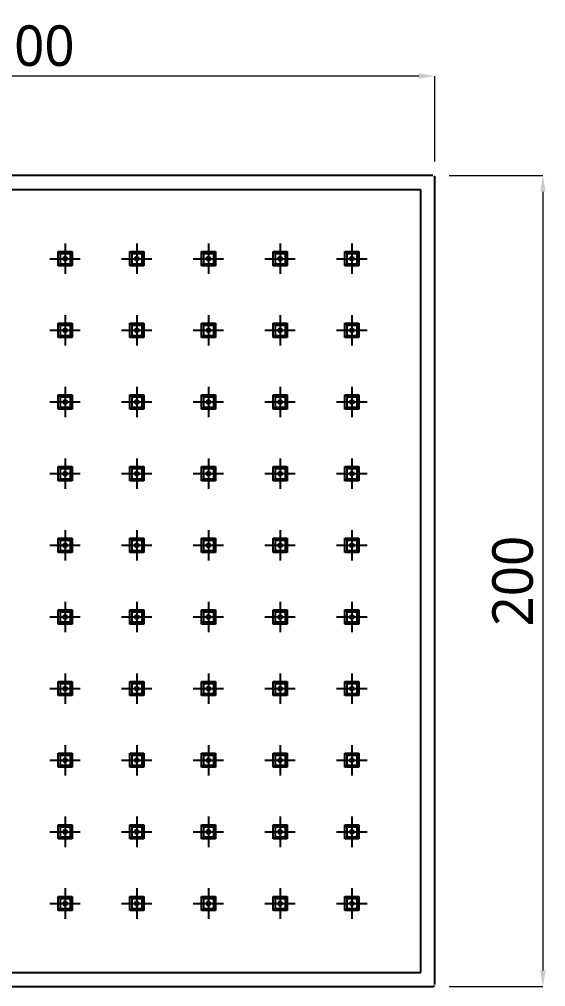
# Model space of a CAD drawing. Extents: x 16296676030 to 16296677124, y -37409617429 to -37409616628.
# Drawn here: x 16296676530.7 to 16296676660.5, y -37409617272 to -37409617033.5 of the extents above; entities that cross this region are included whole.
import ezdxf

# ---------------------------------------------------------------- set-up
doc = ezdxf.new("R2010")
doc.units = 0
doc.header["$LTSCALE"] = 10
doc.header["$MEASUREMENT"] = 0
doc.header["$PDMODE"] = 3
doc.header["$PDSIZE"] = -10
doc.linetypes.add('CENTER', pattern=[2, 1.25, -0.25, 0.25, -0.25])
doc.layers.get('0').update_dxf_attribs({"linetype": 'CONTINUOUS'})
doc.layers.get('DEFPOINTS').update_dxf_attribs({"linetype": 'CONTINUOUS'})
doc.styles.add('Daelim Dimension', font='')
doc.styles.get('Daelim Dimension').set_extended_font_data('NanumGothic')
doc.dimstyles.new('DEFAULT', dxfattribs={"dimscale": 2, "dimtxt": 2, "dimasz": 2, "dimexe": 0, "dimexo": 2, "dimgap": 1, "dimtad": 1, "dimdec": 1, "dimzin": 9, "dimdsep": 46, "dimtxsty": 'Daelim Dimension', "dimcen": 0.5, "dimclrd": 252, "dimclre": 252, "dimclrt": 3, "dimadec": 1, "dimazin": 0, "dimtfac": 1, "dimtdec": 1, "dimtix": 1, "dimtmove": 0, "dimatfit": 3, "dimfxl": 1, "dimtolj": 1, "dimtzin": 1, "dimlwd": 9, "dimlwe": 9, "dimarcsym": 0})

# ---------------------------------------------------------------- blocks, each defined once
blk = doc.blocks.new('*D0')
at = {"color": 5, "lineweight": 9, "transparency": 16777216}
for p, q in [((16296676636.695431, -37409617072.027786), (16296676659.814581, -37409617072.027786)), ((16296676659.814581, -37409617076.027786), (16296676659.814581, -37409617268.027786)), ((16296676636.695431, -37409617272.027786), (16296676659.814581, -37409617272.027786))]:
    blk.add_line(p, q, dxfattribs=at)
at = {"color": 5, "transparency": 16777216}
for points in [[(16296676659.147909, -37409617076.027786), (16296676660.481251, -37409617076.027786), (16296676659.814581, -37409617072.027786)], [(16296676659.147909, -37409617268.027786), (16296676660.481251, -37409617268.027786), (16296676659.814581, -37409617272.027786)]]:
    blk.add_solid(points, dxfattribs=at)
at = {"layer": 'DEFPOINTS', "color": 0, "transparency": 16777216}
for p in [(16296676632.695431, -37409617072.027786), (16296676632.695431, -37409617272.027786), (16296676659.814581, -37409617272.027786)]:
    blk.add_point(p, dxfattribs=at)
at = {"color": 7, "transparency": 16777216, "insert": (16296676652.392559, -37409617172.027786), "char_height": 10, "attachment_point": 5, "rotation": 90, "style": 'Daelim Dimension'}
blk.add_mtext('\\A1;200', dxfattribs=at)
blk = doc.blocks.new('*D1')
at = {"color": 5, "lineweight": 9, "transparency": 16777216}
for p, q in [((16296676433.195431, -37409617068.527786), (16296676433.195431, -37409617047.499329)), ((16296676629.195431, -37409617047.499329), (16296676437.195431, -37409617047.499329)), ((16296676633.195431, -37409617068.527786), (16296676633.195431, -37409617047.499329))]:
    blk.add_line(p, q, dxfattribs=at)
at = {"color": 5, "transparency": 16777216}
for points in [[(16296676437.195431, -37409617046.832657), (16296676437.195431, -37409617048.165993), (16296676433.195431, -37409617047.499329)], [(16296676629.195431, -37409617046.832657), (16296676629.195431, -37409617048.165993), (16296676633.195431, -37409617047.499329)]]:
    blk.add_solid(points, dxfattribs=at)
at = {"layer": 'DEFPOINTS', "color": 0, "transparency": 16777216}
for p in [(16296676433.195431, -37409617047.499329), (16296676433.195431, -37409617072.527786), (16296676633.195431, -37409617072.527786)]:
    blk.add_point(p, dxfattribs=at)
at = {"color": 7, "transparency": 16777216, "insert": (16296676533.195431, -37409617040.077293), "char_height": 10, "attachment_point": 5, "style": 'Daelim Dimension'}
blk.add_mtext('\\A1;200', dxfattribs=at)

msp = doc.modelspace()

# ---------------------------------------------------------------- linework, layer by layer
for p, q in [((16296676632.695431, -37409617072.027786), (16296676433.695431, -37409617072.027786)), ((16296676633.195431, -37409617271.527786), (16296676633.195431, -37409617072.527786)), ((16296676629.695431, -37409617075.527786), (16296676436.695431, -37409617075.527786)), ((16296676629.695431, -37409617268.527786), (16296676629.695431, -37409617075.527786)), ((16296676540.27877, -37409617090.777786), (16296676543.77877, -37409617090.777786)), ((16296676540.27877, -37409617094.277786), (16296676540.27877, -37409617090.777786)), ((16296676540.77877, -37409617091.277786), (16296676540.27877, -37409617090.777786)), ((16296676540.77877, -37409617091.277786), (16296676540.77877, -37409617093.777786)), ((16296676540.77877, -37409617091.277786), (16296676543.27877, -37409617091.277786)), ((16296676543.27877, -37409617091.277786), (16296676543.77877, -37409617090.777786)), ((16296676543.27877, -37409617091.277786), (16296676543.27877, -37409617093.777786)), ((16296676543.77877, -37409617090.777786), (16296676543.77877, -37409617094.277786)), ((16296676557.945431, -37409617090.777786), (16296676561.445431, -37409617090.777786)), ((16296676557.945431, -37409617094.277786), (16296676557.945431, -37409617090.777786)), ((16296676558.445431, -37409617091.277786), (16296676557.945431, -37409617090.777786)), ((16296676558.445431, -37409617091.277786), (16296676558.445431, -37409617093.777786)), ((16296676558.445431, -37409617091.277786), (16296676560.945431, -37409617091.277786)), ((16296676560.945431, -37409617091.277786), (16296676561.445431, -37409617090.777786)), ((16296676560.945431, -37409617091.277786), (16296676560.945431, -37409617093.777786)), ((16296676561.445431, -37409617090.777786), (16296676561.445431, -37409617094.277786)), ((16296676575.612101, -37409617090.777786), (16296676579.112101, -37409617090.777786)), ((16296676575.612101, -37409617094.277786), (16296676575.612101, -37409617090.777786)), ((16296676576.112101, -37409617091.277786), (16296676575.612101, -37409617090.777786)), ((16296676576.112101, -37409617091.277786), (16296676576.112101, -37409617093.777786)), ((16296676576.112101, -37409617091.277786), (16296676578.612101, -37409617091.277786)), ((16296676578.612101, -37409617091.277786), (16296676579.112101, -37409617090.777786)), ((16296676578.612101, -37409617091.277786), (16296676578.612101, -37409617093.777786)), ((16296676579.112101, -37409617090.777786), (16296676579.112101, -37409617094.277786)), ((16296676593.27877, -37409617090.777786), (16296676596.77877, -37409617090.777786)), ((16296676593.27877, -37409617094.277786), (16296676593.27877, -37409617090.777786)), ((16296676593.77877, -37409617091.277786), (16296676593.27877, -37409617090.777786)), ((16296676593.77877, -37409617091.277786), (16296676593.77877, -37409617093.777786)), ((16296676593.77877, -37409617091.277786), (16296676596.27877, -37409617091.277786)), ((16296676596.27877, -37409617091.277786), (16296676596.77877, -37409617090.777786)), ((16296676596.27877, -37409617091.277786), (16296676596.27877, -37409617093.777786)), ((16296676596.77877, -37409617090.777786), (16296676596.77877, -37409617094.277786)), ((16296676610.945431, -37409617090.777786), (16296676614.445431, -37409617090.777786)), ((16296676610.945431, -37409617094.277786), (16296676610.945431, -37409617090.777786)), ((16296676611.445431, -37409617091.277786), (16296676610.945431, -37409617090.777786)), ((16296676611.445431, -37409617091.277786), (16296676611.445431, -37409617093.777786)), ((16296676611.445431, -37409617091.277786), (16296676613.945431, -37409617091.277786)), ((16296676613.945431, -37409617091.277786), (16296676614.445431, -37409617090.777786)), ((16296676613.945431, -37409617091.277786), (16296676613.945431, -37409617093.777786)), ((16296676614.445431, -37409617090.777786), (16296676614.445431, -37409617094.277786)), ((16296676540.77877, -37409617093.777786), (16296676540.27877, -37409617094.277786)), ((16296676543.77877, -37409617094.277786), (16296676540.27877, -37409617094.277786)), ((16296676540.77877, -37409617093.777786), (16296676543.27877, -37409617093.777786)), ((16296676543.27877, -37409617093.777786), (16296676543.77877, -37409617094.277786)), ((16296676558.445431, -37409617093.777786), (16296676557.945431, -37409617094.277786)), ((16296676561.445431, -37409617094.277786), (16296676557.945431, -37409617094.277786)), ((16296676558.445431, -37409617093.777786), (16296676560.945431, -37409617093.777786)), ((16296676560.945431, -37409617093.777786), (16296676561.445431, -37409617094.277786)), ((16296676576.112101, -37409617093.777786), (16296676575.612101, -37409617094.277786)), ((16296676579.112101, -37409617094.277786), (16296676575.612101, -37409617094.277786)), ((16296676576.112101, -37409617093.777786), (16296676578.612101, -37409617093.777786)), ((16296676578.612101, -37409617093.777786), (16296676579.112101, -37409617094.277786)), ((16296676593.77877, -37409617093.777786), (16296676593.27877, -37409617094.277786)), ((16296676596.77877, -37409617094.277786), (16296676593.27877, -37409617094.277786)), ((16296676593.77877, -37409617093.777786), (16296676596.27877, -37409617093.777786)), ((16296676596.27877, -37409617093.777786), (16296676596.77877, -37409617094.277786)), ((16296676611.445431, -37409617093.777786), (16296676610.945431, -37409617094.277786)), ((16296676614.445431, -37409617094.277786), (16296676610.945431, -37409617094.277786)), ((16296676611.445431, -37409617093.777786), (16296676613.945431, -37409617093.777786)), ((16296676613.945431, -37409617093.777786), (16296676614.445431, -37409617094.277786)), ((16296676540.27877, -37409617108.44445), (16296676543.77877, -37409617108.44445)), ((16296676540.27877, -37409617111.94445), (16296676540.27877, -37409617108.44445)), ((16296676540.77877, -37409617108.94445), (16296676540.27877, -37409617108.44445)), ((16296676540.77877, -37409617108.94445), (16296676540.77877, -37409617111.44445)), ((16296676540.77877, -37409617108.94445), (16296676543.27877, -37409617108.94445)), ((16296676543.27877, -37409617108.94445), (16296676543.77877, -37409617108.44445)), ((16296676543.27877, -37409617108.94445), (16296676543.27877, -37409617111.44445)), ((16296676543.77877, -37409617108.44445), (16296676543.77877, -37409617111.94445)), ((16296676557.945431, -37409617108.44445), (16296676561.445431, -37409617108.44445)), ((16296676557.945431, -37409617111.94445), (16296676557.945431, -37409617108.44445)), ((16296676558.445431, -37409617108.94445), (16296676557.945431, -37409617108.44445)), ((16296676558.445431, -37409617108.94445), (16296676558.445431, -37409617111.44445)), ((16296676558.445431, -37409617108.94445), (16296676560.945431, -37409617108.94445)), ((16296676560.945431, -37409617108.94445), (16296676561.445431, -37409617108.44445)), ((16296676560.945431, -37409617108.94445), (16296676560.945431, -37409617111.44445)), ((16296676561.445431, -37409617108.44445), (16296676561.445431, -37409617111.94445)), ((16296676575.612101, -37409617108.44445), (16296676579.112101, -37409617108.44445)), ((16296676575.612101, -37409617111.94445), (16296676575.612101, -37409617108.44445)), ((16296676576.112101, -37409617108.94445), (16296676575.612101, -37409617108.44445)), ((16296676576.112101, -37409617108.94445), (16296676576.112101, -37409617111.44445)), ((16296676576.112101, -37409617108.94445), (16296676578.612101, -37409617108.94445)), ((16296676578.612101, -37409617108.94445), (16296676579.112101, -37409617108.44445)), ((16296676578.612101, -37409617108.94445), (16296676578.612101, -37409617111.44445)), ((16296676579.112101, -37409617108.44445), (16296676579.112101, -37409617111.94445)), ((16296676593.27877, -37409617108.44445), (16296676596.77877, -37409617108.44445)), ((16296676593.27877, -37409617111.94445), (16296676593.27877, -37409617108.44445)), ((16296676593.77877, -37409617108.94445), (16296676593.27877, -37409617108.44445)), ((16296676593.77877, -37409617108.94445), (16296676593.77877, -37409617111.44445)), ((16296676593.77877, -37409617108.94445), (16296676596.27877, -37409617108.94445)), ((16296676596.27877, -37409617108.94445), (16296676596.77877, -37409617108.44445)), ((16296676596.27877, -37409617108.94445), (16296676596.27877, -37409617111.44445)), ((16296676596.77877, -37409617108.44445), (16296676596.77877, -37409617111.94445)), ((16296676610.945431, -37409617108.44445), (16296676614.445431, -37409617108.44445)), ((16296676610.945431, -37409617111.94445), (16296676610.945431, -37409617108.44445)), ((16296676611.445431, -37409617108.94445), (16296676610.945431, -37409617108.44445)), ((16296676611.445431, -37409617108.94445), (16296676611.445431, -37409617111.44445)), ((16296676611.445431, -37409617108.94445), (16296676613.945431, -37409617108.94445)), ((16296676613.945431, -37409617108.94445), (16296676614.445431, -37409617108.44445)), ((16296676613.945431, -37409617108.94445), (16296676613.945431, -37409617111.44445)), ((16296676614.445431, -37409617108.44445), (16296676614.445431, -37409617111.94445)), ((16296676540.77877, -37409617111.44445), (16296676540.27877, -37409617111.94445)), ((16296676543.77877, -37409617111.94445), (16296676540.27877, -37409617111.94445)), ((16296676540.77877, -37409617111.44445), (16296676543.27877, -37409617111.44445)), ((16296676543.27877, -37409617111.44445), (16296676543.77877, -37409617111.94445)), ((16296676558.445431, -37409617111.44445), (16296676557.945431, -37409617111.94445)), ((16296676561.445431, -37409617111.94445), (16296676557.945431, -37409617111.94445)), ((16296676558.445431, -37409617111.44445), (16296676560.945431, -37409617111.44445)), ((16296676560.945431, -37409617111.44445), (16296676561.445431, -37409617111.94445)), ((16296676576.112101, -37409617111.44445), (16296676575.612101, -37409617111.94445)), ((16296676579.112101, -37409617111.94445), (16296676575.612101, -37409617111.94445)), ((16296676576.112101, -37409617111.44445), (16296676578.612101, -37409617111.44445)), ((16296676578.612101, -37409617111.44445), (16296676579.112101, -37409617111.94445)), ((16296676593.77877, -37409617111.44445), (16296676593.27877, -37409617111.94445)), ((16296676596.77877, -37409617111.94445), (16296676593.27877, -37409617111.94445)), ((16296676593.77877, -37409617111.44445), (16296676596.27877, -37409617111.44445)), ((16296676596.27877, -37409617111.44445), (16296676596.77877, -37409617111.94445)), ((16296676611.445431, -37409617111.44445), (16296676610.945431, -37409617111.94445)), ((16296676614.445431, -37409617111.94445), (16296676610.945431, -37409617111.94445)), ((16296676611.445431, -37409617111.44445), (16296676613.945431, -37409617111.44445)), ((16296676613.945431, -37409617111.44445), (16296676614.445431, -37409617111.94445)), ((16296676540.27877, -37409617126.111122), (16296676543.77877, -37409617126.111122)), ((16296676540.27877, -37409617129.611122), (16296676540.27877, -37409617126.111122)), ((16296676540.77877, -37409617126.611122), (16296676540.27877, -37409617126.111122)), ((16296676543.27877, -37409617126.611122), (16296676543.77877, -37409617126.111122)), ((16296676543.77877, -37409617126.111122), (16296676543.77877, -37409617129.611122)), ((16296676557.945431, -37409617126.111122), (16296676561.445431, -37409617126.111122)), ((16296676557.945431, -37409617129.611122), (16296676557.945431, -37409617126.111122)), ((16296676558.445431, -37409617126.611122), (16296676557.945431, -37409617126.111122)), ((16296676560.945431, -37409617126.611122), (16296676561.445431, -37409617126.111122)), ((16296676561.445431, -37409617126.111122), (16296676561.445431, -37409617129.611122)), ((16296676575.612101, -37409617126.111122), (16296676579.112101, -37409617126.111122)), ((16296676575.612101, -37409617129.611122), (16296676575.612101, -37409617126.111122)), ((16296676576.112101, -37409617126.611122), (16296676575.612101, -37409617126.111122)), ((16296676578.612101, -37409617126.611122), (16296676579.112101, -37409617126.111122)), ((16296676579.112101, -37409617126.111122), (16296676579.112101, -37409617129.611122)), ((16296676593.27877, -37409617126.111122), (16296676596.77877, -37409617126.111122)), ((16296676593.27877, -37409617129.611122), (16296676593.27877, -37409617126.111122)), ((16296676593.77877, -37409617126.611122), (16296676593.27877, -37409617126.111122)), ((16296676596.27877, -37409617126.611122), (16296676596.77877, -37409617126.111122)), ((16296676596.77877, -37409617126.111122), (16296676596.77877, -37409617129.611122)), ((16296676610.945431, -37409617126.111122), (16296676614.445431, -37409617126.111122)), ((16296676610.945431, -37409617129.611122), (16296676610.945431, -37409617126.111122)), ((16296676611.445431, -37409617126.611122), (16296676610.945431, -37409617126.111122)), ((16296676613.945431, -37409617126.611122), (16296676614.445431, -37409617126.111122)), ((16296676614.445431, -37409617126.111122), (16296676614.445431, -37409617129.611122)), ((16296676540.77877, -37409617126.611122), (16296676540.77877, -37409617129.111122)), ((16296676540.77877, -37409617126.611122), (16296676543.27877, -37409617126.611122)), ((16296676543.27877, -37409617126.611122), (16296676543.27877, -37409617129.111122)), ((16296676558.445431, -37409617126.611122), (16296676558.445431, -37409617129.111122)), ((16296676558.445431, -37409617126.611122), (16296676560.945431, -37409617126.611122)), ((16296676560.945431, -37409617126.611122), (16296676560.945431, -37409617129.111122)), ((16296676576.112101, -37409617126.611122), (16296676576.112101, -37409617129.111122)), ((16296676576.112101, -37409617126.611122), (16296676578.612101, -37409617126.611122)), ((16296676578.612101, -37409617126.611122), (16296676578.612101, -37409617129.111122)), ((16296676593.77877, -37409617126.611122), (16296676593.77877, -37409617129.111122)), ((16296676593.77877, -37409617126.611122), (16296676596.27877, -37409617126.611122)), ((16296676596.27877, -37409617126.611122), (16296676596.27877, -37409617129.111122)), ((16296676611.445431, -37409617126.611122), (16296676611.445431, -37409617129.111122)), ((16296676611.445431, -37409617126.611122), (16296676613.945431, -37409617126.611122)), ((16296676613.945431, -37409617126.611122), (16296676613.945431, -37409617129.111122)), ((16296676540.77877, -37409617129.111122), (16296676540.27877, -37409617129.611122)), ((16296676543.77877, -37409617129.611122), (16296676540.27877, -37409617129.611122)), ((16296676540.77877, -37409617129.111122), (16296676543.27877, -37409617129.111122)), ((16296676543.27877, -37409617129.111122), (16296676543.77877, -37409617129.611122)), ((16296676558.445431, -37409617129.111122), (16296676557.945431, -37409617129.611122)), ((16296676561.445431, -37409617129.611122), (16296676557.945431, -37409617129.611122)), ((16296676558.445431, -37409617129.111122), (16296676560.945431, -37409617129.111122)), ((16296676560.945431, -37409617129.111122), (16296676561.445431, -37409617129.611122)), ((16296676576.112101, -37409617129.111122), (16296676575.612101, -37409617129.611122)), ((16296676579.112101, -37409617129.611122), (16296676575.612101, -37409617129.611122)), ((16296676576.112101, -37409617129.111122), (16296676578.612101, -37409617129.111122)), ((16296676578.612101, -37409617129.111122), (16296676579.112101, -37409617129.611122)), ((16296676593.77877, -37409617129.111122), (16296676593.27877, -37409617129.611122)), ((16296676596.77877, -37409617129.611122), (16296676593.27877, -37409617129.611122)), ((16296676593.77877, -37409617129.111122), (16296676596.27877, -37409617129.111122)), ((16296676596.27877, -37409617129.111122), (16296676596.77877, -37409617129.611122)), ((16296676611.445431, -37409617129.111122), (16296676610.945431, -37409617129.611122)), ((16296676614.445431, -37409617129.611122), (16296676610.945431, -37409617129.611122)), ((16296676611.445431, -37409617129.111122), (16296676613.945431, -37409617129.111122)), ((16296676613.945431, -37409617129.111122), (16296676614.445431, -37409617129.611122)), ((16296676540.27877, -37409617143.777786), (16296676543.77877, -37409617143.777786)), ((16296676540.27877, -37409617147.277786), (16296676540.27877, -37409617143.777786)), ((16296676540.77877, -37409617144.277786), (16296676540.27877, -37409617143.777786)), ((16296676540.77877, -37409617144.277786), (16296676540.77877, -37409617146.777786)), ((16296676540.77877, -37409617144.277786), (16296676543.27877, -37409617144.277786)), ((16296676543.27877, -37409617144.277786), (16296676543.77877, -37409617143.777786)), ((16296676543.27877, -37409617144.277786), (16296676543.27877, -37409617146.777786)), ((16296676543.77877, -37409617143.777786), (16296676543.77877, -37409617147.277786)), ((16296676557.945431, -37409617143.777786), (16296676561.445431, -37409617143.777786)), ((16296676557.945431, -37409617147.277786), (16296676557.945431, -37409617143.777786)), ((16296676558.445431, -37409617144.277786), (16296676557.945431, -37409617143.777786)), ((16296676558.445431, -37409617144.277786), (16296676558.445431, -37409617146.777786)), ((16296676558.445431, -37409617144.277786), (16296676560.945431, -37409617144.277786)), ((16296676560.945431, -37409617144.277786), (16296676561.445431, -37409617143.777786)), ((16296676560.945431, -37409617144.277786), (16296676560.945431, -37409617146.777786)), ((16296676561.445431, -37409617143.777786), (16296676561.445431, -37409617147.277786)), ((16296676575.612101, -37409617143.777786), (16296676579.112101, -37409617143.777786)), ((16296676575.612101, -37409617147.277786), (16296676575.612101, -37409617143.777786)), ((16296676576.112101, -37409617144.277786), (16296676575.612101, -37409617143.777786)), ((16296676576.112101, -37409617144.277786), (16296676576.112101, -37409617146.777786)), ((16296676576.112101, -37409617144.277786), (16296676578.612101, -37409617144.277786)), ((16296676578.612101, -37409617144.277786), (16296676579.112101, -37409617143.777786)), ((16296676578.612101, -37409617144.277786), (16296676578.612101, -37409617146.777786)), ((16296676579.112101, -37409617143.777786), (16296676579.112101, -37409617147.277786)), ((16296676593.27877, -37409617143.777786), (16296676596.77877, -37409617143.777786)), ((16296676593.27877, -37409617147.277786), (16296676593.27877, -37409617143.777786)), ((16296676593.77877, -37409617144.277786), (16296676593.27877, -37409617143.777786)), ((16296676593.77877, -37409617144.277786), (16296676593.77877, -37409617146.777786)), ((16296676593.77877, -37409617144.277786), (16296676596.27877, -37409617144.277786)), ((16296676596.27877, -37409617144.277786), (16296676596.77877, -37409617143.777786)), ((16296676596.27877, -37409617144.277786), (16296676596.27877, -37409617146.777786)), ((16296676596.77877, -37409617143.777786), (16296676596.77877, -37409617147.277786)), ((16296676610.945431, -37409617143.777786), (16296676614.445431, -37409617143.777786)), ((16296676610.945431, -37409617147.277786), (16296676610.945431, -37409617143.777786)), ((16296676611.445431, -37409617144.277786), (16296676610.945431, -37409617143.777786)), ((16296676611.445431, -37409617144.277786), (16296676611.445431, -37409617146.777786)), ((16296676611.445431, -37409617144.277786), (16296676613.945431, -37409617144.277786)), ((16296676613.945431, -37409617144.277786), (16296676614.445431, -37409617143.777786)), ((16296676613.945431, -37409617144.277786), (16296676613.945431, -37409617146.777786)), ((16296676614.445431, -37409617143.777786), (16296676614.445431, -37409617147.277786)), ((16296676540.77877, -37409617146.777786), (16296676540.27877, -37409617147.277786)), ((16296676543.77877, -37409617147.277786), (16296676540.27877, -37409617147.277786)), ((16296676540.77877, -37409617146.777786), (16296676543.27877, -37409617146.777786)), ((16296676543.27877, -37409617146.777786), (16296676543.77877, -37409617147.277786)), ((16296676558.445431, -37409617146.777786), (16296676557.945431, -37409617147.277786)), ((16296676561.445431, -37409617147.277786), (16296676557.945431, -37409617147.277786)), ((16296676558.445431, -37409617146.777786), (16296676560.945431, -37409617146.777786)), ((16296676560.945431, -37409617146.777786), (16296676561.445431, -37409617147.277786)), ((16296676576.112101, -37409617146.777786), (16296676575.612101, -37409617147.277786)), ((16296676579.112101, -37409617147.277786), (16296676575.612101, -37409617147.277786)), ((16296676576.112101, -37409617146.777786), (16296676578.612101, -37409617146.777786)), ((16296676578.612101, -37409617146.777786), (16296676579.112101, -37409617147.277786)), ((16296676593.77877, -37409617146.777786), (16296676593.27877, -37409617147.277786)), ((16296676596.77877, -37409617147.277786), (16296676593.27877, -37409617147.277786)), ((16296676593.77877, -37409617146.777786), (16296676596.27877, -37409617146.777786)), ((16296676596.27877, -37409617146.777786), (16296676596.77877, -37409617147.277786)), ((16296676611.445431, -37409617146.777786), (16296676610.945431, -37409617147.277786)), ((16296676614.445431, -37409617147.277786), (16296676610.945431, -37409617147.277786)), ((16296676611.445431, -37409617146.777786), (16296676613.945431, -37409617146.777786)), ((16296676613.945431, -37409617146.777786), (16296676614.445431, -37409617147.277786)), ((16296676540.27877, -37409617161.44445), (16296676543.77877, -37409617161.44445)), ((16296676540.27877, -37409617164.94445), (16296676540.27877, -37409617161.44445)), ((16296676540.77877, -37409617161.94445), (16296676540.27877, -37409617161.44445)), ((16296676540.77877, -37409617161.94445), (16296676540.77877, -37409617164.44445)), ((16296676540.77877, -37409617161.94445), (16296676543.27877, -37409617161.94445)), ((16296676543.27877, -37409617161.94445), (16296676543.77877, -37409617161.44445)), ((16296676543.27877, -37409617161.94445), (16296676543.27877, -37409617164.44445)), ((16296676543.77877, -37409617161.44445), (16296676543.77877, -37409617164.94445)), ((16296676557.945431, -37409617161.44445), (16296676561.445431, -37409617161.44445)), ((16296676557.945431, -37409617164.94445), (16296676557.945431, -37409617161.44445)), ((16296676558.445431, -37409617161.94445), (16296676557.945431, -37409617161.44445)), ((16296676558.445431, -37409617161.94445), (16296676558.445431, -37409617164.44445)), ((16296676558.445431, -37409617161.94445), (16296676560.945431, -37409617161.94445)), ((16296676560.945431, -37409617161.94445), (16296676561.445431, -37409617161.44445)), ((16296676560.945431, -37409617161.94445), (16296676560.945431, -37409617164.44445)), ((16296676561.445431, -37409617161.44445), (16296676561.445431, -37409617164.94445)), ((16296676575.612101, -37409617161.44445), (16296676579.112101, -37409617161.44445)), ((16296676575.612101, -37409617164.94445), (16296676575.612101, -37409617161.44445)), ((16296676576.112101, -37409617161.94445), (16296676575.612101, -37409617161.44445)), ((16296676576.112101, -37409617161.94445), (16296676576.112101, -37409617164.44445)), ((16296676576.112101, -37409617161.94445), (16296676578.612101, -37409617161.94445)), ((16296676578.612101, -37409617161.94445), (16296676579.112101, -37409617161.44445)), ((16296676578.612101, -37409617161.94445), (16296676578.612101, -37409617164.44445)), ((16296676579.112101, -37409617161.44445), (16296676579.112101, -37409617164.94445)), ((16296676593.27877, -37409617161.44445), (16296676596.77877, -37409617161.44445)), ((16296676593.27877, -37409617164.94445), (16296676593.27877, -37409617161.44445)), ((16296676593.77877, -37409617161.94445), (16296676593.27877, -37409617161.44445)), ((16296676593.77877, -37409617161.94445), (16296676593.77877, -37409617164.44445)), ((16296676593.77877, -37409617161.94445), (16296676596.27877, -37409617161.94445)), ((16296676596.27877, -37409617161.94445), (16296676596.77877, -37409617161.44445)), ((16296676596.27877, -37409617161.94445), (16296676596.27877, -37409617164.44445)), ((16296676596.77877, -37409617161.44445), (16296676596.77877, -37409617164.94445)), ((16296676610.945431, -37409617161.44445), (16296676614.445431, -37409617161.44445)), ((16296676610.945431, -37409617164.94445), (16296676610.945431, -37409617161.44445)), ((16296676611.445431, -37409617161.94445), (16296676610.945431, -37409617161.44445)), ((16296676611.445431, -37409617161.94445), (16296676611.445431, -37409617164.44445)), ((16296676611.445431, -37409617161.94445), (16296676613.945431, -37409617161.94445)), ((16296676613.945431, -37409617161.94445), (16296676614.445431, -37409617161.44445)), ((16296676613.945431, -37409617161.94445), (16296676613.945431, -37409617164.44445)), ((16296676614.445431, -37409617161.44445), (16296676614.445431, -37409617164.94445)), ((16296676540.77877, -37409617164.44445), (16296676540.27877, -37409617164.94445)), ((16296676540.77877, -37409617164.44445), (16296676543.27877, -37409617164.44445)), ((16296676543.27877, -37409617164.44445), (16296676543.77877, -37409617164.94445)), ((16296676558.445431, -37409617164.44445), (16296676557.945431, -37409617164.94445)), ((16296676558.445431, -37409617164.44445), (16296676560.945431, -37409617164.44445)), ((16296676560.945431, -37409617164.44445), (16296676561.445431, -37409617164.94445)), ((16296676576.112101, -37409617164.44445), (16296676575.612101, -37409617164.94445)), ((16296676576.112101, -37409617164.44445), (16296676578.612101, -37409617164.44445)), ((16296676578.612101, -37409617164.44445), (16296676579.112101, -37409617164.94445)), ((16296676593.77877, -37409617164.44445), (16296676593.27877, -37409617164.94445)), ((16296676593.77877, -37409617164.44445), (16296676596.27877, -37409617164.44445)), ((16296676596.27877, -37409617164.44445), (16296676596.77877, -37409617164.94445)), ((16296676611.445431, -37409617164.44445), (16296676610.945431, -37409617164.94445)), ((16296676611.445431, -37409617164.44445), (16296676613.945431, -37409617164.44445)), ((16296676613.945431, -37409617164.44445), (16296676614.445431, -37409617164.94445)), ((16296676543.77877, -37409617164.94445), (16296676540.27877, -37409617164.94445)), ((16296676561.445431, -37409617164.94445), (16296676557.945431, -37409617164.94445)), ((16296676579.112101, -37409617164.94445), (16296676575.612101, -37409617164.94445)), ((16296676596.77877, -37409617164.94445), (16296676593.27877, -37409617164.94445)), ((16296676614.445431, -37409617164.94445), (16296676610.945431, -37409617164.94445)), ((16296676540.27877, -37409617179.111122), (16296676543.77877, -37409617179.111122)), ((16296676540.27877, -37409617182.611122), (16296676540.27877, -37409617179.111122)), ((16296676540.77877, -37409617179.611122), (16296676540.27877, -37409617179.111122)), ((16296676540.77877, -37409617179.611122), (16296676540.77877, -37409617182.111122)), ((16296676540.77877, -37409617179.611122), (16296676543.27877, -37409617179.611122)), ((16296676543.27877, -37409617179.611122), (16296676543.77877, -37409617179.111122)), ((16296676543.27877, -37409617179.611122), (16296676543.27877, -37409617182.111122)), ((16296676543.77877, -37409617179.111122), (16296676543.77877, -37409617182.611122)), ((16296676557.945431, -37409617179.111122), (16296676561.445431, -37409617179.111122)), ((16296676557.945431, -37409617182.611122), (16296676557.945431, -37409617179.111122)), ((16296676558.445431, -37409617179.611122), (16296676557.945431, -37409617179.111122)), ((16296676558.445431, -37409617179.611122), (16296676558.445431, -37409617182.111122)), ((16296676558.445431, -37409617179.611122), (16296676560.945431, -37409617179.611122)), ((16296676560.945431, -37409617179.611122), (16296676561.445431, -37409617179.111122)), ((16296676560.945431, -37409617179.611122), (16296676560.945431, -37409617182.111122)), ((16296676561.445431, -37409617179.111122), (16296676561.445431, -37409617182.611122)), ((16296676575.612101, -37409617179.111122), (16296676579.112101, -37409617179.111122)), ((16296676575.612101, -37409617182.611122), (16296676575.612101, -37409617179.111122)), ((16296676576.112101, -37409617179.611122), (16296676575.612101, -37409617179.111122)), ((16296676576.112101, -37409617179.611122), (16296676576.112101, -37409617182.111122)), ((16296676576.112101, -37409617179.611122), (16296676578.612101, -37409617179.611122)), ((16296676578.612101, -37409617179.611122), (16296676579.112101, -37409617179.111122)), ((16296676578.612101, -37409617179.611122), (16296676578.612101, -37409617182.111122)), ((16296676579.112101, -37409617179.111122), (16296676579.112101, -37409617182.611122)), ((16296676593.27877, -37409617179.111122), (16296676596.77877, -37409617179.111122)), ((16296676593.27877, -37409617182.611122), (16296676593.27877, -37409617179.111122)), ((16296676593.77877, -37409617179.611122), (16296676593.27877, -37409617179.111122)), ((16296676593.77877, -37409617179.611122), (16296676593.77877, -37409617182.111122)), ((16296676593.77877, -37409617179.611122), (16296676596.27877, -37409617179.611122)), ((16296676596.27877, -37409617179.611122), (16296676596.77877, -37409617179.111122)), ((16296676596.27877, -37409617179.611122), (16296676596.27877, -37409617182.111122)), ((16296676596.77877, -37409617179.111122), (16296676596.77877, -37409617182.611122)), ((16296676610.945431, -37409617179.111122), (16296676614.445431, -37409617179.111122)), ((16296676610.945431, -37409617182.611122), (16296676610.945431, -37409617179.111122)), ((16296676611.445431, -37409617179.611122), (16296676610.945431, -37409617179.111122)), ((16296676611.445431, -37409617179.611122), (16296676611.445431, -37409617182.111122)), ((16296676611.445431, -37409617179.611122), (16296676613.945431, -37409617179.611122)), ((16296676613.945431, -37409617179.611122), (16296676614.445431, -37409617179.111122)), ((16296676613.945431, -37409617179.611122), (16296676613.945431, -37409617182.111122)), ((16296676614.445431, -37409617179.111122), (16296676614.445431, -37409617182.611122)), ((16296676540.77877, -37409617182.111122), (16296676540.27877, -37409617182.611122)), ((16296676543.77877, -37409617182.611122), (16296676540.27877, -37409617182.611122)), ((16296676540.77877, -37409617182.111122), (16296676543.27877, -37409617182.111122)), ((16296676543.27877, -37409617182.111122), (16296676543.77877, -37409617182.611122)), ((16296676558.445431, -37409617182.111122), (16296676557.945431, -37409617182.611122)), ((16296676561.445431, -37409617182.611122), (16296676557.945431, -37409617182.611122)), ((16296676558.445431, -37409617182.111122), (16296676560.945431, -37409617182.111122)), ((16296676560.945431, -37409617182.111122), (16296676561.445431, -37409617182.611122)), ((16296676576.112101, -37409617182.111122), (16296676575.612101, -37409617182.611122)), ((16296676579.112101, -37409617182.611122), (16296676575.612101, -37409617182.611122)), ((16296676576.112101, -37409617182.111122), (16296676578.612101, -37409617182.111122)), ((16296676578.612101, -37409617182.111122), (16296676579.112101, -37409617182.611122)), ((16296676593.77877, -37409617182.111122), (16296676593.27877, -37409617182.611122)), ((16296676596.77877, -37409617182.611122), (16296676593.27877, -37409617182.611122)), ((16296676593.77877, -37409617182.111122), (16296676596.27877, -37409617182.111122)), ((16296676596.27877, -37409617182.111122), (16296676596.77877, -37409617182.611122)), ((16296676611.445431, -37409617182.111122), (16296676610.945431, -37409617182.611122)), ((16296676614.445431, -37409617182.611122), (16296676610.945431, -37409617182.611122)), ((16296676611.445431, -37409617182.111122), (16296676613.945431, -37409617182.111122)), ((16296676613.945431, -37409617182.111122), (16296676614.445431, -37409617182.611122)), ((16296676540.27877, -37409617196.777786), (16296676543.77877, -37409617196.777786)), ((16296676540.27877, -37409617200.277786), (16296676540.27877, -37409617196.777786)), ((16296676540.77877, -37409617197.277786), (16296676540.27877, -37409617196.777786)), ((16296676540.77877, -37409617197.277786), (16296676540.77877, -37409617199.777786)), ((16296676540.77877, -37409617197.277786), (16296676543.27877, -37409617197.277786)), ((16296676543.27877, -37409617197.277786), (16296676543.77877, -37409617196.777786)), ((16296676543.27877, -37409617197.277786), (16296676543.27877, -37409617199.777786)), ((16296676543.77877, -37409617196.777786), (16296676543.77877, -37409617200.277786)), ((16296676557.945431, -37409617196.777786), (16296676561.445431, -37409617196.777786)), ((16296676557.945431, -37409617200.277786), (16296676557.945431, -37409617196.777786)), ((16296676558.445431, -37409617197.277786), (16296676557.945431, -37409617196.777786)), ((16296676558.445431, -37409617197.277786), (16296676558.445431, -37409617199.777786)), ((16296676558.445431, -37409617197.277786), (16296676560.945431, -37409617197.277786)), ((16296676560.945431, -37409617197.277786), (16296676561.445431, -37409617196.777786)), ((16296676560.945431, -37409617197.277786), (16296676560.945431, -37409617199.777786)), ((16296676561.445431, -37409617196.777786), (16296676561.445431, -37409617200.277786)), ((16296676575.612101, -37409617196.777786), (16296676579.112101, -37409617196.777786)), ((16296676575.612101, -37409617200.277786), (16296676575.612101, -37409617196.777786)), ((16296676576.112101, -37409617197.277786), (16296676575.612101, -37409617196.777786)), ((16296676576.112101, -37409617197.277786), (16296676576.112101, -37409617199.777786)), ((16296676576.112101, -37409617197.277786), (16296676578.612101, -37409617197.277786)), ((16296676578.612101, -37409617197.277786), (16296676579.112101, -37409617196.777786)), ((16296676578.612101, -37409617197.277786), (16296676578.612101, -37409617199.777786)), ((16296676579.112101, -37409617196.777786), (16296676579.112101, -37409617200.277786)), ((16296676593.27877, -37409617196.777786), (16296676596.77877, -37409617196.777786)), ((16296676593.27877, -37409617200.277786), (16296676593.27877, -37409617196.777786)), ((16296676593.77877, -37409617197.277786), (16296676593.27877, -37409617196.777786)), ((16296676593.77877, -37409617197.277786), (16296676593.77877, -37409617199.777786)), ((16296676593.77877, -37409617197.277786), (16296676596.27877, -37409617197.277786)), ((16296676596.27877, -37409617197.277786), (16296676596.77877, -37409617196.777786)), ((16296676596.27877, -37409617197.277786), (16296676596.27877, -37409617199.777786)), ((16296676596.77877, -37409617196.777786), (16296676596.77877, -37409617200.277786)), ((16296676610.945431, -37409617196.777786), (16296676614.445431, -37409617196.777786)), ((16296676610.945431, -37409617200.277786), (16296676610.945431, -37409617196.777786)), ((16296676611.445431, -37409617197.277786), (16296676610.945431, -37409617196.777786)), ((16296676611.445431, -37409617197.277786), (16296676611.445431, -37409617199.777786)), ((16296676611.445431, -37409617197.277786), (16296676613.945431, -37409617197.277786)), ((16296676613.945431, -37409617197.277786), (16296676614.445431, -37409617196.777786)), ((16296676613.945431, -37409617197.277786), (16296676613.945431, -37409617199.777786)), ((16296676614.445431, -37409617196.777786), (16296676614.445431, -37409617200.277786)), ((16296676540.77877, -37409617199.777786), (16296676540.27877, -37409617200.277786)), ((16296676543.77877, -37409617200.277786), (16296676540.27877, -37409617200.277786)), ((16296676540.77877, -37409617199.777786), (16296676543.27877, -37409617199.777786)), ((16296676543.27877, -37409617199.777786), (16296676543.77877, -37409617200.277786)), ((16296676558.445431, -37409617199.777786), (16296676557.945431, -37409617200.277786)), ((16296676561.445431, -37409617200.277786), (16296676557.945431, -37409617200.277786)), ((16296676558.445431, -37409617199.777786), (16296676560.945431, -37409617199.777786)), ((16296676560.945431, -37409617199.777786), (16296676561.445431, -37409617200.277786)), ((16296676576.112101, -37409617199.777786), (16296676575.612101, -37409617200.277786)), ((16296676579.112101, -37409617200.277786), (16296676575.612101, -37409617200.277786)), ((16296676576.112101, -37409617199.777786), (16296676578.612101, -37409617199.777786)), ((16296676578.612101, -37409617199.777786), (16296676579.112101, -37409617200.277786)), ((16296676593.77877, -37409617199.777786), (16296676593.27877, -37409617200.277786)), ((16296676596.77877, -37409617200.277786), (16296676593.27877, -37409617200.277786)), ((16296676593.77877, -37409617199.777786), (16296676596.27877, -37409617199.777786)), ((16296676596.27877, -37409617199.777786), (16296676596.77877, -37409617200.277786)), ((16296676611.445431, -37409617199.777786), (16296676610.945431, -37409617200.277786)), ((16296676614.445431, -37409617200.277786), (16296676610.945431, -37409617200.277786)), ((16296676611.445431, -37409617199.777786), (16296676613.945431, -37409617199.777786)), ((16296676613.945431, -37409617199.777786), (16296676614.445431, -37409617200.277786)), ((16296676540.27877, -37409617214.44445), (16296676543.77877, -37409617214.44445)), ((16296676540.27877, -37409617217.94445), (16296676540.27877, -37409617214.44445)), ((16296676540.77877, -37409617214.94445), (16296676540.27877, -37409617214.44445)), ((16296676543.27877, -37409617214.94445), (16296676543.77877, -37409617214.44445)), ((16296676543.77877, -37409617214.44445), (16296676543.77877, -37409617217.94445)), ((16296676557.945431, -37409617214.44445), (16296676561.445431, -37409617214.44445)), ((16296676557.945431, -37409617217.94445), (16296676557.945431, -37409617214.44445)), ((16296676558.445431, -37409617214.94445), (16296676557.945431, -37409617214.44445)), ((16296676560.945431, -37409617214.94445), (16296676561.445431, -37409617214.44445)), ((16296676561.445431, -37409617214.44445), (16296676561.445431, -37409617217.94445)), ((16296676575.612101, -37409617214.44445), (16296676579.112101, -37409617214.44445)), ((16296676575.612101, -37409617217.94445), (16296676575.612101, -37409617214.44445)), ((16296676576.112101, -37409617214.94445), (16296676575.612101, -37409617214.44445)), ((16296676578.612101, -37409617214.94445), (16296676579.112101, -37409617214.44445)), ((16296676579.112101, -37409617214.44445), (16296676579.112101, -37409617217.94445)), ((16296676593.27877, -37409617214.44445), (16296676596.77877, -37409617214.44445)), ((16296676593.27877, -37409617217.94445), (16296676593.27877, -37409617214.44445)), ((16296676593.77877, -37409617214.94445), (16296676593.27877, -37409617214.44445)), ((16296676596.27877, -37409617214.94445), (16296676596.77877, -37409617214.44445)), ((16296676596.77877, -37409617214.44445), (16296676596.77877, -37409617217.94445)), ((16296676610.945431, -37409617214.44445), (16296676614.445431, -37409617214.44445)), ((16296676610.945431, -37409617217.94445), (16296676610.945431, -37409617214.44445)), ((16296676611.445431, -37409617214.94445), (16296676610.945431, -37409617214.44445)), ((16296676613.945431, -37409617214.94445), (16296676614.445431, -37409617214.44445)), ((16296676614.445431, -37409617214.44445), (16296676614.445431, -37409617217.94445)), ((16296676540.77877, -37409617214.94445), (16296676540.77877, -37409617217.44445)), ((16296676540.77877, -37409617214.94445), (16296676543.27877, -37409617214.94445)), ((16296676543.27877, -37409617214.94445), (16296676543.27877, -37409617217.44445)), ((16296676558.445431, -37409617214.94445), (16296676558.445431, -37409617217.44445)), ((16296676558.445431, -37409617214.94445), (16296676560.945431, -37409617214.94445)), ((16296676560.945431, -37409617214.94445), (16296676560.945431, -37409617217.44445)), ((16296676576.112101, -37409617214.94445), (16296676576.112101, -37409617217.44445)), ((16296676576.112101, -37409617214.94445), (16296676578.612101, -37409617214.94445)), ((16296676578.612101, -37409617214.94445), (16296676578.612101, -37409617217.44445)), ((16296676593.77877, -37409617214.94445), (16296676593.77877, -37409617217.44445)), ((16296676593.77877, -37409617214.94445), (16296676596.27877, -37409617214.94445)), ((16296676596.27877, -37409617214.94445), (16296676596.27877, -37409617217.44445)), ((16296676611.445431, -37409617214.94445), (16296676611.445431, -37409617217.44445)), ((16296676611.445431, -37409617214.94445), (16296676613.945431, -37409617214.94445)), ((16296676613.945431, -37409617214.94445), (16296676613.945431, -37409617217.44445)), ((16296676540.77877, -37409617217.44445), (16296676540.27877, -37409617217.94445)), ((16296676543.77877, -37409617217.94445), (16296676540.27877, -37409617217.94445)), ((16296676540.77877, -37409617217.44445), (16296676543.27877, -37409617217.44445)), ((16296676543.27877, -37409617217.44445), (16296676543.77877, -37409617217.94445)), ((16296676558.445431, -37409617217.44445), (16296676557.945431, -37409617217.94445)), ((16296676561.445431, -37409617217.94445), (16296676557.945431, -37409617217.94445)), ((16296676558.445431, -37409617217.44445), (16296676560.945431, -37409617217.44445)), ((16296676560.945431, -37409617217.44445), (16296676561.445431, -37409617217.94445)), ((16296676576.112101, -37409617217.44445), (16296676575.612101, -37409617217.94445)), ((16296676579.112101, -37409617217.94445), (16296676575.612101, -37409617217.94445)), ((16296676576.112101, -37409617217.44445), (16296676578.612101, -37409617217.44445)), ((16296676578.612101, -37409617217.44445), (16296676579.112101, -37409617217.94445)), ((16296676593.77877, -37409617217.44445), (16296676593.27877, -37409617217.94445)), ((16296676596.77877, -37409617217.94445), (16296676593.27877, -37409617217.94445)), ((16296676593.77877, -37409617217.44445), (16296676596.27877, -37409617217.44445)), ((16296676596.27877, -37409617217.44445), (16296676596.77877, -37409617217.94445)), ((16296676611.445431, -37409617217.44445), (16296676610.945431, -37409617217.94445)), ((16296676614.445431, -37409617217.94445), (16296676610.945431, -37409617217.94445)), ((16296676611.445431, -37409617217.44445), (16296676613.945431, -37409617217.44445)), ((16296676613.945431, -37409617217.44445), (16296676614.445431, -37409617217.94445)), ((16296676540.27877, -37409617232.111122), (16296676543.77877, -37409617232.111122)), ((16296676540.27877, -37409617235.611122), (16296676540.27877, -37409617232.111122)), ((16296676540.77877, -37409617232.611122), (16296676540.27877, -37409617232.111122)), ((16296676540.77877, -37409617232.611122), (16296676540.77877, -37409617235.111122)), ((16296676540.77877, -37409617232.611122), (16296676543.27877, -37409617232.611122)), ((16296676543.27877, -37409617232.611122), (16296676543.77877, -37409617232.111122)), ((16296676543.27877, -37409617232.611122), (16296676543.27877, -37409617235.111122)), ((16296676543.77877, -37409617232.111122), (16296676543.77877, -37409617235.611122)), ((16296676557.945431, -37409617232.111122), (16296676561.445431, -37409617232.111122)), ((16296676557.945431, -37409617235.611122), (16296676557.945431, -37409617232.111122)), ((16296676558.445431, -37409617232.611122), (16296676557.945431, -37409617232.111122)), ((16296676558.445431, -37409617232.611122), (16296676558.445431, -37409617235.111122)), ((16296676558.445431, -37409617232.611122), (16296676560.945431, -37409617232.611122)), ((16296676560.945431, -37409617232.611122), (16296676561.445431, -37409617232.111122)), ((16296676560.945431, -37409617232.611122), (16296676560.945431, -37409617235.111122)), ((16296676561.445431, -37409617232.111122), (16296676561.445431, -37409617235.611122)), ((16296676575.612101, -37409617232.111122), (16296676579.112101, -37409617232.111122)), ((16296676575.612101, -37409617235.611122), (16296676575.612101, -37409617232.111122)), ((16296676576.112101, -37409617232.611122), (16296676575.612101, -37409617232.111122)), ((16296676576.112101, -37409617232.611122), (16296676576.112101, -37409617235.111122)), ((16296676576.112101, -37409617232.611122), (16296676578.612101, -37409617232.611122)), ((16296676578.612101, -37409617232.611122), (16296676579.112101, -37409617232.111122)), ((16296676578.612101, -37409617232.611122), (16296676578.612101, -37409617235.111122)), ((16296676579.112101, -37409617232.111122), (16296676579.112101, -37409617235.611122)), ((16296676593.27877, -37409617232.111122), (16296676596.77877, -37409617232.111122)), ((16296676593.27877, -37409617235.611122), (16296676593.27877, -37409617232.111122)), ((16296676593.77877, -37409617232.611122), (16296676593.27877, -37409617232.111122)), ((16296676593.77877, -37409617232.611122), (16296676593.77877, -37409617235.111122)), ((16296676593.77877, -37409617232.611122), (16296676596.27877, -37409617232.611122)), ((16296676596.27877, -37409617232.611122), (16296676596.77877, -37409617232.111122)), ((16296676596.27877, -37409617232.611122), (16296676596.27877, -37409617235.111122)), ((16296676596.77877, -37409617232.111122), (16296676596.77877, -37409617235.611122)), ((16296676610.945431, -37409617232.111122), (16296676614.445431, -37409617232.111122)), ((16296676610.945431, -37409617235.611122), (16296676610.945431, -37409617232.111122)), ((16296676611.445431, -37409617232.611122), (16296676610.945431, -37409617232.111122)), ((16296676611.445431, -37409617232.611122), (16296676611.445431, -37409617235.111122)), ((16296676611.445431, -37409617232.611122), (16296676613.945431, -37409617232.611122)), ((16296676613.945431, -37409617232.611122), (16296676614.445431, -37409617232.111122)), ((16296676613.945431, -37409617232.611122), (16296676613.945431, -37409617235.111122)), ((16296676614.445431, -37409617232.111122), (16296676614.445431, -37409617235.611122)), ((16296676540.77877, -37409617235.111122), (16296676540.27877, -37409617235.611122)), ((16296676543.77877, -37409617235.611122), (16296676540.27877, -37409617235.611122)), ((16296676540.77877, -37409617235.111122), (16296676543.27877, -37409617235.111122)), ((16296676543.27877, -37409617235.111122), (16296676543.77877, -37409617235.611122)), ((16296676558.445431, -37409617235.111122), (16296676557.945431, -37409617235.611122)), ((16296676561.445431, -37409617235.611122), (16296676557.945431, -37409617235.611122)), ((16296676558.445431, -37409617235.111122), (16296676560.945431, -37409617235.111122)), ((16296676560.945431, -37409617235.111122), (16296676561.445431, -37409617235.611122)), ((16296676576.112101, -37409617235.111122), (16296676575.612101, -37409617235.611122)), ((16296676579.112101, -37409617235.611122), (16296676575.612101, -37409617235.611122)), ((16296676576.112101, -37409617235.111122), (16296676578.612101, -37409617235.111122)), ((16296676578.612101, -37409617235.111122), (16296676579.112101, -37409617235.611122)), ((16296676593.77877, -37409617235.111122), (16296676593.27877, -37409617235.611122)), ((16296676596.77877, -37409617235.611122), (16296676593.27877, -37409617235.611122)), ((16296676593.77877, -37409617235.111122), (16296676596.27877, -37409617235.111122)), ((16296676596.27877, -37409617235.111122), (16296676596.77877, -37409617235.611122)), ((16296676611.445431, -37409617235.111122), (16296676610.945431, -37409617235.611122)), ((16296676614.445431, -37409617235.611122), (16296676610.945431, -37409617235.611122)), ((16296676611.445431, -37409617235.111122), (16296676613.945431, -37409617235.111122)), ((16296676613.945431, -37409617235.111122), (16296676614.445431, -37409617235.611122)), ((16296676540.27877, -37409617249.777786), (16296676543.77877, -37409617249.777786)), ((16296676540.27877, -37409617253.277786), (16296676540.27877, -37409617249.777786)), ((16296676540.77877, -37409617250.277786), (16296676540.27877, -37409617249.777786)), ((16296676540.77877, -37409617250.277786), (16296676540.77877, -37409617252.777786)), ((16296676540.77877, -37409617250.277786), (16296676543.27877, -37409617250.277786)), ((16296676543.27877, -37409617250.277786), (16296676543.77877, -37409617249.777786)), ((16296676543.27877, -37409617250.277786), (16296676543.27877, -37409617252.777786)), ((16296676543.77877, -37409617249.777786), (16296676543.77877, -37409617253.277786)), ((16296676557.945431, -37409617249.777786), (16296676561.445431, -37409617249.777786)), ((16296676557.945431, -37409617253.277786), (16296676557.945431, -37409617249.777786)), ((16296676558.445431, -37409617250.277786), (16296676557.945431, -37409617249.777786)), ((16296676558.445431, -37409617250.277786), (16296676558.445431, -37409617252.777786)), ((16296676558.445431, -37409617250.277786), (16296676560.945431, -37409617250.277786)), ((16296676560.945431, -37409617250.277786), (16296676561.445431, -37409617249.777786)), ((16296676560.945431, -37409617250.277786), (16296676560.945431, -37409617252.777786)), ((16296676561.445431, -37409617249.777786), (16296676561.445431, -37409617253.277786)), ((16296676575.612101, -37409617249.777786), (16296676579.112101, -37409617249.777786)), ((16296676575.612101, -37409617253.277786), (16296676575.612101, -37409617249.777786)), ((16296676576.112101, -37409617250.277786), (16296676575.612101, -37409617249.777786)), ((16296676576.112101, -37409617250.277786), (16296676576.112101, -37409617252.777786)), ((16296676576.112101, -37409617250.277786), (16296676578.612101, -37409617250.277786)), ((16296676578.612101, -37409617250.277786), (16296676579.112101, -37409617249.777786)), ((16296676578.612101, -37409617250.277786), (16296676578.612101, -37409617252.777786)), ((16296676579.112101, -37409617249.777786), (16296676579.112101, -37409617253.277786)), ((16296676593.27877, -37409617249.777786), (16296676596.77877, -37409617249.777786)), ((16296676593.27877, -37409617253.277786), (16296676593.27877, -37409617249.777786)), ((16296676593.77877, -37409617250.277786), (16296676593.27877, -37409617249.777786)), ((16296676593.77877, -37409617250.277786), (16296676593.77877, -37409617252.777786)), ((16296676593.77877, -37409617250.277786), (16296676596.27877, -37409617250.277786)), ((16296676596.27877, -37409617250.277786), (16296676596.77877, -37409617249.777786)), ((16296676596.27877, -37409617250.277786), (16296676596.27877, -37409617252.777786)), ((16296676596.77877, -37409617249.777786), (16296676596.77877, -37409617253.277786)), ((16296676610.945431, -37409617249.777786), (16296676614.445431, -37409617249.777786)), ((16296676610.945431, -37409617253.277786), (16296676610.945431, -37409617249.777786)), ((16296676611.445431, -37409617250.277786), (16296676610.945431, -37409617249.777786)), ((16296676611.445431, -37409617250.277786), (16296676611.445431, -37409617252.777786)), ((16296676611.445431, -37409617250.277786), (16296676613.945431, -37409617250.277786)), ((16296676613.945431, -37409617250.277786), (16296676614.445431, -37409617249.777786)), ((16296676613.945431, -37409617250.277786), (16296676613.945431, -37409617252.777786)), ((16296676614.445431, -37409617249.777786), (16296676614.445431, -37409617253.277786)), ((16296676540.77877, -37409617252.777786), (16296676540.27877, -37409617253.277786)), ((16296676540.77877, -37409617252.777786), (16296676543.27877, -37409617252.777786)), ((16296676543.27877, -37409617252.777786), (16296676543.77877, -37409617253.277786)), ((16296676558.445431, -37409617252.777786), (16296676557.945431, -37409617253.277786)), ((16296676558.445431, -37409617252.777786), (16296676560.945431, -37409617252.777786)), ((16296676560.945431, -37409617252.777786), (16296676561.445431, -37409617253.277786)), ((16296676576.112101, -37409617252.777786), (16296676575.612101, -37409617253.277786)), ((16296676576.112101, -37409617252.777786), (16296676578.612101, -37409617252.777786)), ((16296676578.612101, -37409617252.777786), (16296676579.112101, -37409617253.277786)), ((16296676593.77877, -37409617252.777786), (16296676593.27877, -37409617253.277786)), ((16296676593.77877, -37409617252.777786), (16296676596.27877, -37409617252.777786)), ((16296676596.27877, -37409617252.777786), (16296676596.77877, -37409617253.277786)), ((16296676611.445431, -37409617252.777786), (16296676610.945431, -37409617253.277786)), ((16296676611.445431, -37409617252.777786), (16296676613.945431, -37409617252.777786)), ((16296676613.945431, -37409617252.777786), (16296676614.445431, -37409617253.277786)), ((16296676543.77877, -37409617253.277786), (16296676540.27877, -37409617253.277786)), ((16296676561.445431, -37409617253.277786), (16296676557.945431, -37409617253.277786)), ((16296676579.112101, -37409617253.277786), (16296676575.612101, -37409617253.277786)), ((16296676596.77877, -37409617253.277786), (16296676593.27877, -37409617253.277786)), ((16296676614.445431, -37409617253.277786), (16296676610.945431, -37409617253.277786)), ((16296676436.695431, -37409617268.527786), (16296676629.695431, -37409617268.527786)), ((16296676433.695431, -37409617272.027786), (16296676632.695431, -37409617272.027786))]:
    msp.add_line(p, q)
at = {"color": 1, "linetype": 'CENTER'}
for p, q in [((16296676542.02877, -37409617088.777786), (16296676542.02877, -37409617096.277786)), ((16296676559.695431, -37409617088.777786), (16296676559.695431, -37409617096.277786)), ((16296676577.362101, -37409617088.777786), (16296676577.362101, -37409617096.277786)), ((16296676595.02877, -37409617088.777786), (16296676595.02877, -37409617096.277786)), ((16296676612.695431, -37409617088.777786), (16296676612.695431, -37409617096.277786)), ((16296676538.27877, -37409617092.527786), (16296676545.77877, -37409617092.527786)), ((16296676555.945431, -37409617092.527786), (16296676563.445431, -37409617092.527786)), ((16296676573.612101, -37409617092.527786), (16296676581.112101, -37409617092.527786)), ((16296676591.27877, -37409617092.527786), (16296676598.77877, -37409617092.527786)), ((16296676608.945431, -37409617092.527786), (16296676616.445431, -37409617092.527786)), ((16296676542.02877, -37409617106.44445), (16296676542.02877, -37409617113.94445)), ((16296676559.695431, -37409617106.44445), (16296676559.695431, -37409617113.94445)), ((16296676577.362101, -37409617106.44445), (16296676577.362101, -37409617113.94445)), ((16296676595.02877, -37409617106.44445), (16296676595.02877, -37409617113.94445)), ((16296676612.695431, -37409617106.44445), (16296676612.695431, -37409617113.94445)), ((16296676538.27877, -37409617110.19445), (16296676545.77877, -37409617110.19445)), ((16296676555.945431, -37409617110.19445), (16296676563.445431, -37409617110.19445)), ((16296676573.612101, -37409617110.19445), (16296676581.112101, -37409617110.19445)), ((16296676591.27877, -37409617110.19445), (16296676598.77877, -37409617110.19445)), ((16296676608.945431, -37409617110.19445), (16296676616.445431, -37409617110.19445)), ((16296676542.02877, -37409617124.111122), (16296676542.02877, -37409617131.611122)), ((16296676559.695431, -37409617124.111122), (16296676559.695431, -37409617131.611122)), ((16296676577.362101, -37409617124.111122), (16296676577.362101, -37409617131.611122)), ((16296676595.02877, -37409617124.111122), (16296676595.02877, -37409617131.611122)), ((16296676612.695431, -37409617124.111122), (16296676612.695431, -37409617131.611122)), ((16296676538.27877, -37409617127.861122), (16296676545.77877, -37409617127.861122)), ((16296676555.945431, -37409617127.861122), (16296676563.445431, -37409617127.861122)), ((16296676573.612101, -37409617127.861122), (16296676581.112101, -37409617127.861122)), ((16296676591.27877, -37409617127.861122), (16296676598.77877, -37409617127.861122)), ((16296676608.945431, -37409617127.861122), (16296676616.445431, -37409617127.861122)), ((16296676542.02877, -37409617141.777786), (16296676542.02877, -37409617149.277786)), ((16296676559.695431, -37409617141.777786), (16296676559.695431, -37409617149.277786)), ((16296676577.362101, -37409617141.777786), (16296676577.362101, -37409617149.277786)), ((16296676595.02877, -37409617141.777786), (16296676595.02877, -37409617149.277786)), ((16296676612.695431, -37409617141.777786), (16296676612.695431, -37409617149.277786)), ((16296676538.27877, -37409617145.527786), (16296676545.77877, -37409617145.527786)), ((16296676555.945431, -37409617145.527786), (16296676563.445431, -37409617145.527786)), ((16296676573.612101, -37409617145.527786), (16296676581.112101, -37409617145.527786)), ((16296676591.27877, -37409617145.527786), (16296676598.77877, -37409617145.527786)), ((16296676608.945431, -37409617145.527786), (16296676616.445431, -37409617145.527786)), ((16296676542.02877, -37409617159.44445), (16296676542.02877, -37409617166.94445)), ((16296676559.695431, -37409617159.44445), (16296676559.695431, -37409617166.94445)), ((16296676577.362101, -37409617159.44445), (16296676577.362101, -37409617166.94445)), ((16296676595.02877, -37409617159.44445), (16296676595.02877, -37409617166.94445)), ((16296676612.695431, -37409617159.44445), (16296676612.695431, -37409617166.94445)), ((16296676538.27877, -37409617163.19445), (16296676545.77877, -37409617163.19445)), ((16296676555.945431, -37409617163.19445), (16296676563.445431, -37409617163.19445)), ((16296676573.612101, -37409617163.19445), (16296676581.112101, -37409617163.19445)), ((16296676591.27877, -37409617163.19445), (16296676598.77877, -37409617163.19445)), ((16296676608.945431, -37409617163.19445), (16296676616.445431, -37409617163.19445)), ((16296676542.02877, -37409617177.111122), (16296676542.02877, -37409617184.611122)), ((16296676559.695431, -37409617177.111122), (16296676559.695431, -37409617184.611122)), ((16296676577.362101, -37409617177.111122), (16296676577.362101, -37409617184.611122)), ((16296676595.02877, -37409617177.111122), (16296676595.02877, -37409617184.611122)), ((16296676612.695431, -37409617177.111122), (16296676612.695431, -37409617184.611122)), ((16296676538.27877, -37409617180.861122), (16296676545.77877, -37409617180.861122)), ((16296676555.945431, -37409617180.861122), (16296676563.445431, -37409617180.861122)), ((16296676573.612101, -37409617180.861122), (16296676581.112101, -37409617180.861122)), ((16296676591.27877, -37409617180.861122), (16296676598.77877, -37409617180.861122)), ((16296676608.945431, -37409617180.861122), (16296676616.445431, -37409617180.861122)), ((16296676542.02877, -37409617194.777786), (16296676542.02877, -37409617202.277786)), ((16296676559.695431, -37409617194.777786), (16296676559.695431, -37409617202.277786)), ((16296676577.362101, -37409617194.777786), (16296676577.362101, -37409617202.277786)), ((16296676595.02877, -37409617194.777786), (16296676595.02877, -37409617202.277786)), ((16296676612.695431, -37409617194.777786), (16296676612.695431, -37409617202.277786)), ((16296676538.27877, -37409617198.527786), (16296676545.77877, -37409617198.527786)), ((16296676555.945431, -37409617198.527786), (16296676563.445431, -37409617198.527786)), ((16296676573.612101, -37409617198.527786), (16296676581.112101, -37409617198.527786)), ((16296676591.27877, -37409617198.527786), (16296676598.77877, -37409617198.527786)), ((16296676608.945431, -37409617198.527786), (16296676616.445431, -37409617198.527786)), ((16296676542.02877, -37409617212.44445), (16296676542.02877, -37409617219.94445)), ((16296676559.695431, -37409617212.44445), (16296676559.695431, -37409617219.94445)), ((16296676577.362101, -37409617212.44445), (16296676577.362101, -37409617219.94445)), ((16296676595.02877, -37409617212.44445), (16296676595.02877, -37409617219.94445)), ((16296676612.695431, -37409617212.44445), (16296676612.695431, -37409617219.94445)), ((16296676538.27877, -37409617216.19445), (16296676545.77877, -37409617216.19445)), ((16296676555.945431, -37409617216.19445), (16296676563.445431, -37409617216.19445)), ((16296676573.612101, -37409617216.19445), (16296676581.112101, -37409617216.19445)), ((16296676591.27877, -37409617216.19445), (16296676598.77877, -37409617216.19445)), ((16296676608.945431, -37409617216.19445), (16296676616.445431, -37409617216.19445)), ((16296676542.02877, -37409617230.111122), (16296676542.02877, -37409617237.611122)), ((16296676559.695431, -37409617230.111122), (16296676559.695431, -37409617237.611122)), ((16296676577.362101, -37409617230.111122), (16296676577.362101, -37409617237.611122)), ((16296676595.02877, -37409617230.111122), (16296676595.02877, -37409617237.611122)), ((16296676612.695431, -37409617230.111122), (16296676612.695431, -37409617237.611122)), ((16296676538.27877, -37409617233.861122), (16296676545.77877, -37409617233.861122)), ((16296676555.945431, -37409617233.861122), (16296676563.445431, -37409617233.861122)), ((16296676573.612101, -37409617233.861122), (16296676581.112101, -37409617233.861122)), ((16296676591.27877, -37409617233.861122), (16296676598.77877, -37409617233.861122)), ((16296676608.945431, -37409617233.861122), (16296676616.445431, -37409617233.861122)), ((16296676542.02877, -37409617247.777786), (16296676542.02877, -37409617255.277786)), ((16296676559.695431, -37409617247.777786), (16296676559.695431, -37409617255.277786)), ((16296676577.362101, -37409617247.777786), (16296676577.362101, -37409617255.277786)), ((16296676595.02877, -37409617247.777786), (16296676595.02877, -37409617255.277786)), ((16296676612.695431, -37409617247.777786), (16296676612.695431, -37409617255.277786)), ((16296676538.27877, -37409617251.527786), (16296676545.77877, -37409617251.527786)), ((16296676555.945431, -37409617251.527786), (16296676563.445431, -37409617251.527786)), ((16296676573.612101, -37409617251.527786), (16296676581.112101, -37409617251.527786)), ((16296676591.27877, -37409617251.527786), (16296676598.77877, -37409617251.527786)), ((16296676608.945431, -37409617251.527786), (16296676616.445431, -37409617251.527786))]:
    msp.add_line(p, q, dxfattribs=at)
for centre in [(16296676542.02877, -37409617092.527786), (16296676559.695431, -37409617092.527786), (16296676577.362101, -37409617092.527786), (16296676595.02877, -37409617092.527786), (16296676612.695431, -37409617092.527786), (16296676542.02877, -37409617110.19445), (16296676559.695431, -37409617110.19445), (16296676577.362101, -37409617110.19445), (16296676595.02877, -37409617110.19445), (16296676612.695431, -37409617110.19445), (16296676542.02877, -37409617127.861122), (16296676559.695431, -37409617127.861122), (16296676577.362101, -37409617127.861122), (16296676595.02877, -37409617127.861122), (16296676612.695431, -37409617127.861122), (16296676542.02877, -37409617145.527786), (16296676559.695431, -37409617145.527786), (16296676577.362101, -37409617145.527786), (16296676595.02877, -37409617145.527786), (16296676612.695431, -37409617145.527786), (16296676542.02877, -37409617163.19445), (16296676559.695431, -37409617163.19445), (16296676577.362101, -37409617163.19445), (16296676595.02877, -37409617163.19445), (16296676612.695431, -37409617163.19445), (16296676542.02877, -37409617180.861122), (16296676559.695431, -37409617180.861122), (16296676577.362101, -37409617180.861122), (16296676595.02877, -37409617180.861122), (16296676612.695431, -37409617180.861122), (16296676542.02877, -37409617198.527786), (16296676559.695431, -37409617198.527786), (16296676577.362101, -37409617198.527786), (16296676595.02877, -37409617198.527786), (16296676612.695431, -37409617198.527786), (16296676542.02877, -37409617216.19445), (16296676559.695431, -37409617216.19445), (16296676577.362101, -37409617216.19445), (16296676595.02877, -37409617216.19445), (16296676612.695431, -37409617216.19445), (16296676542.02877, -37409617233.861122), (16296676559.695431, -37409617233.861122), (16296676577.362101, -37409617233.861122), (16296676595.02877, -37409617233.861122), (16296676612.695431, -37409617233.861122), (16296676542.02877, -37409617251.527786), (16296676559.695431, -37409617251.527786), (16296676577.362101, -37409617251.527786), (16296676595.02877, -37409617251.527786), (16296676612.695431, -37409617251.527786)]:
    msp.add_circle(centre, 0.5)
for centre, start, end in [((16296676632.695431, -37409617072.527786), 0, 90), ((16296676632.695431, -37409617271.527786), 270, 0)]:
    msp.add_arc(centre, 0.5, start, end)

# ---------------------------------------------------------------- dimensions: what is measured, and where the dimension line sits
at = {"color": 5}
dim = msp.add_linear_dim(base=(16296676433.195431, -37409617047.499329), p1=(16296676633.195431, -37409617072.527786), p2=(16296676433.195431, -37409617072.527786), dimstyle='DEFAULT', override={"dimtxt": 5, "dimclrd": 5, "dimclre": 5, "dimclrt": 7}, dxfattribs=at)
dim.commit()
dim.dimension.update_dxf_attribs({"geometry": '*D1', "text_midpoint": (16296676533.195431, -37409617047.499329), "dimtype": 160})
dim = msp.add_linear_dim(base=(16296676659.814581, -37409617272.027786), p1=(16296676632.695431, -37409617072.027786), p2=(16296676632.695431, -37409617272.027786), angle=90, dimstyle='DEFAULT', override={"dimtxt": 5, "dimclrd": 5, "dimclre": 5, "dimclrt": 7}, dxfattribs=at)
dim.commit()
dim.dimension.update_dxf_attribs({"geometry": '*D0', "text_midpoint": (16296676652.392559, -37409617172.027786)})

doc.saveas('drawing.dxf')
